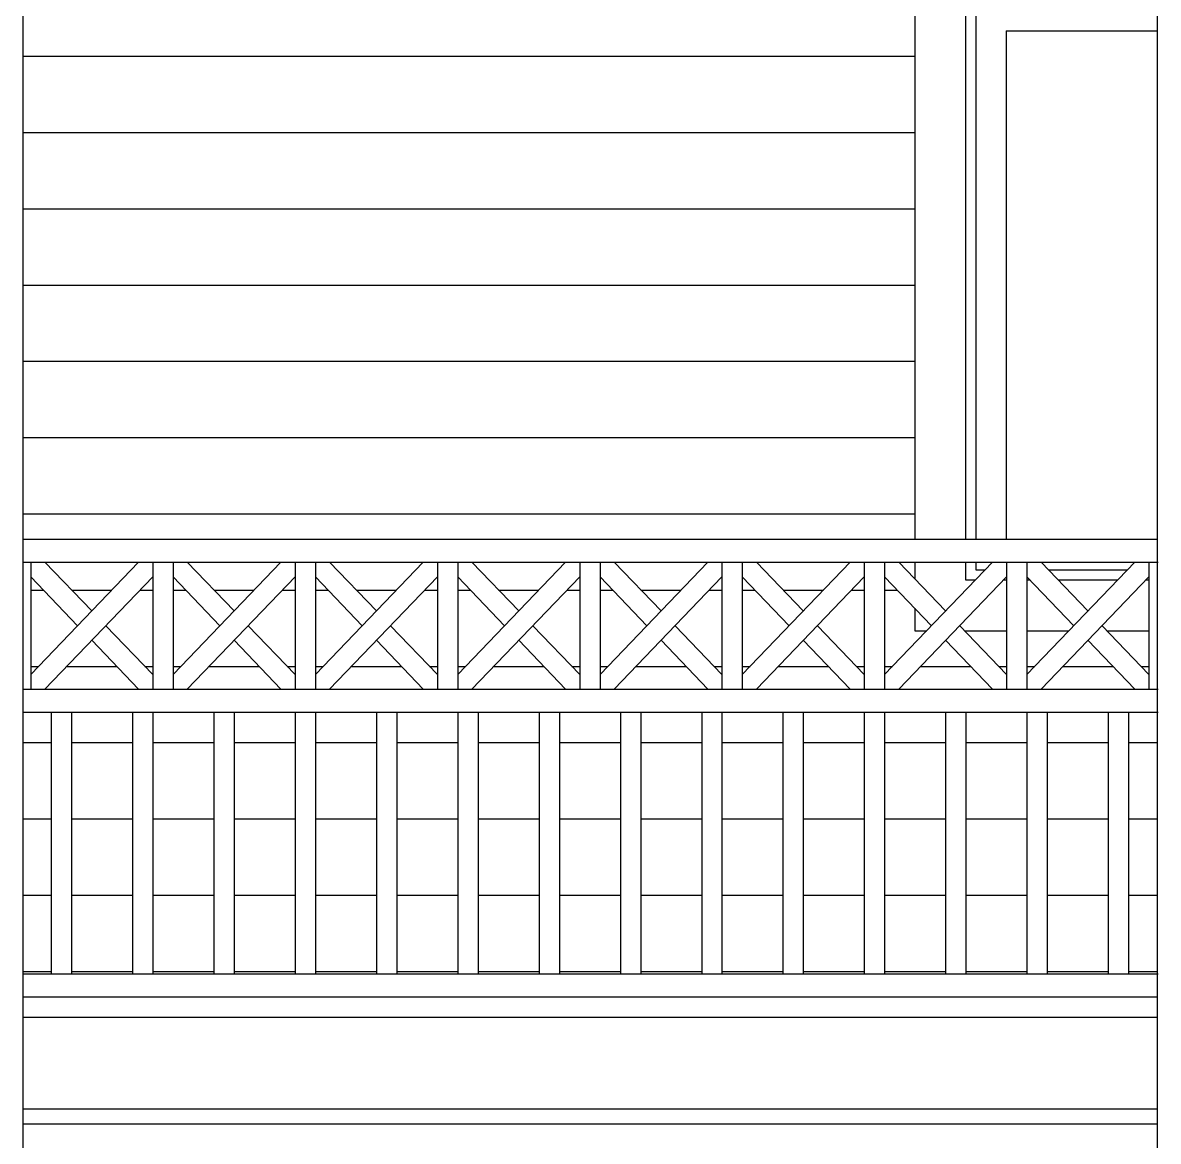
# Model space of a CAD drawing. Header units: inches. Extents: x 86794 to 87086, y 41803 to 41823.
# Drawn here: x 87030.266 to 87032.5, y 41816.78 to 41818.98 of the extents above; entities that cross this region are included whole.
import ezdxf

# ---------------------------------------------------------------- set-up
doc = ezdxf.new("R2010")
doc.units = ezdxf.units.IN
doc.header["$MEASUREMENT"] = 0

msp = doc.modelspace()

# ---------------------------------------------------------------- linework, layer by layer
at = {"ltscale": 0.006}
for p, q in [((87030.2659, 41819.0158), (87030.2659, 41814.2936)), ((87032.0209, 41819.0158), (87032.0209, 41817.9636)), ((87032.1209, 41819.0158), (87032.1209, 41817.9636)), ((87032.1409, 41819.0158), (87032.1409, 41817.9636)), ((87032.4976, 41819.0158), (87032.4976, 41814.2936)), ((87032.2009, 41818.9636), (87032.4976, 41818.9636)), ((87032.2009, 41818.9636), (87032.2009, 41817.9636)), ((87030.2659, 41818.9136), (87032.0209, 41818.9136)), ((87030.2659, 41818.7636), (87032.0209, 41818.7636)), ((87030.2659, 41818.6136), (87032.0209, 41818.6136)), ((87030.2659, 41818.4636), (87032.0209, 41818.4636)), ((87030.2659, 41818.3136), (87032.0209, 41818.3136)), ((87030.2659, 41818.1636), (87032.0209, 41818.1636)), ((87030.2659, 41818.0136), (87032.0209, 41818.0136)), ((87030.2659, 41817.9636), (87032.4976, 41817.9636)), ((87030.2659, 41817.9186), (87032.5001, 41817.9186)), ((87030.2817, 41817.9186), (87030.2817, 41817.6686)), ((87030.494, 41817.9186), (87030.2817, 41817.6975)), ((87030.3095, 41817.9186), (87030.4017, 41817.8225)), ((87030.5217, 41817.9186), (87030.5217, 41817.6686)), ((87030.5617, 41817.9186), (87030.5617, 41817.6686)), ((87030.774, 41817.9186), (87030.5617, 41817.6975)), ((87030.5895, 41817.9186), (87030.6817, 41817.8225)), ((87030.8017, 41817.9186), (87030.8017, 41817.6686)), ((87030.8417, 41817.9186), (87030.8417, 41817.6686)), ((87031.054, 41817.9186), (87030.8417, 41817.6975)), ((87030.8695, 41817.9186), (87030.9617, 41817.8225)), ((87031.0817, 41817.9186), (87031.0817, 41817.6686)), ((87031.1217, 41817.9186), (87031.1217, 41817.6686)), ((87031.334, 41817.9186), (87031.1217, 41817.6975)), ((87031.1495, 41817.9186), (87031.2417, 41817.8225)), ((87031.3617, 41817.9186), (87031.3617, 41817.6686)), ((87031.4017, 41817.9186), (87031.4017, 41817.6686)), ((87031.614, 41817.9186), (87031.4017, 41817.6975)), ((87031.4295, 41817.9186), (87031.5217, 41817.8225)), ((87031.6417, 41817.9186), (87031.6417, 41817.6686)), ((87031.6817, 41817.9186), (87031.6817, 41817.6686)), ((87031.894, 41817.9186), (87031.6817, 41817.6975)), ((87031.7095, 41817.9186), (87031.8017, 41817.8225)), ((87031.9217, 41817.9186), (87031.9217, 41817.6686)), ((87031.9617, 41817.9186), (87031.9617, 41817.6686)), ((87032.174, 41817.9186), (87031.9617, 41817.6975)), ((87031.9895, 41817.9186), (87032.0817, 41817.8225)), ((87032.0209, 41817.9186), (87032.0209, 41817.8859)), ((87032.1209, 41817.9186), (87032.1209, 41817.8836)), ((87032.1409, 41817.9186), (87032.1409, 41817.9036)), ((87032.1409, 41817.9036), (87032.1596, 41817.9036)), ((87032.2017, 41817.9186), (87032.2017, 41817.6686)), ((87032.2417, 41817.9186), (87032.2417, 41817.6686)), ((87032.454, 41817.9186), (87032.2417, 41817.6975)), ((87032.2695, 41817.9186), (87032.3617, 41817.8225)), ((87032.2839, 41817.9036), (87032.4396, 41817.9036)), ((87032.4817, 41817.9186), (87032.4817, 41817.6686)), ((87030.2817, 41817.8898), (87030.374, 41817.7936)), ((87030.5217, 41817.8898), (87030.3095, 41817.6686)), ((87030.5617, 41817.8898), (87030.654, 41817.7936)), ((87030.8017, 41817.8898), (87030.5895, 41817.6686)), ((87030.8417, 41817.8898), (87030.934, 41817.7936)), ((87031.0817, 41817.8898), (87030.8695, 41817.6686)), ((87031.1217, 41817.8898), (87031.214, 41817.7936)), ((87031.3617, 41817.8898), (87031.1495, 41817.6686)), ((87031.4017, 41817.8898), (87031.494, 41817.7936)), ((87031.6417, 41817.8898), (87031.4295, 41817.6686)), ((87031.6817, 41817.8898), (87031.774, 41817.7936)), ((87031.9217, 41817.8898), (87031.7095, 41817.6686)), ((87031.9617, 41817.8898), (87032.054, 41817.7936)), ((87032.2017, 41817.8898), (87031.9895, 41817.6686)), ((87032.1209, 41817.8836), (87032.1404, 41817.8836)), ((87032.1959, 41817.8836), (87032.2017, 41817.8836)), ((87032.2417, 41817.8898), (87032.334, 41817.7936)), ((87032.2417, 41817.8836), (87032.2476, 41817.8836)), ((87032.4817, 41817.8898), (87032.2695, 41817.6686)), ((87032.3031, 41817.8836), (87032.4204, 41817.8836)), ((87032.4759, 41817.8836), (87032.4817, 41817.8836)), ((87030.2817, 41817.8636), (87030.3068, 41817.8636)), ((87030.3623, 41817.8636), (87030.4412, 41817.8636)), ((87030.4967, 41817.8636), (87030.5217, 41817.8636)), ((87030.5617, 41817.8636), (87030.5868, 41817.8636)), ((87030.6423, 41817.8636), (87030.7212, 41817.8636)), ((87030.7767, 41817.8636), (87030.8017, 41817.8636)), ((87030.8417, 41817.8636), (87030.8668, 41817.8636)), ((87030.9223, 41817.8636), (87031.0012, 41817.8636)), ((87031.0567, 41817.8636), (87031.0817, 41817.8636)), ((87031.1217, 41817.8636), (87031.1468, 41817.8636)), ((87031.2023, 41817.8636), (87031.2812, 41817.8636)), ((87031.3367, 41817.8636), (87031.3617, 41817.8636)), ((87031.4017, 41817.8636), (87031.4268, 41817.8636)), ((87031.4823, 41817.8636), (87031.5612, 41817.8636)), ((87031.6167, 41817.8636), (87031.6417, 41817.8636)), ((87031.6817, 41817.8636), (87031.7068, 41817.8636)), ((87031.7623, 41817.8636), (87031.8412, 41817.8636)), ((87031.8967, 41817.8636), (87031.9217, 41817.8636)), ((87031.9617, 41817.8636), (87031.9868, 41817.8636)), ((87032.0209, 41817.8281), (87032.0209, 41817.7836)), ((87030.4295, 41817.7936), (87030.5217, 41817.6975)), ((87030.7095, 41817.7936), (87030.8017, 41817.6975)), ((87030.9895, 41817.7936), (87031.0817, 41817.6975)), ((87031.2695, 41817.7936), (87031.3617, 41817.6975)), ((87031.5495, 41817.7936), (87031.6417, 41817.6975)), ((87031.8295, 41817.7936), (87031.9217, 41817.6975)), ((87032.1095, 41817.7936), (87032.2017, 41817.6975)), ((87032.3895, 41817.7936), (87032.4817, 41817.6975)), ((87032.0209, 41817.7836), (87032.0444, 41817.7836)), ((87032.1191, 41817.7836), (87032.2017, 41817.7836)), ((87032.2417, 41817.7836), (87032.3244, 41817.7836)), ((87032.3991, 41817.7836), (87032.4817, 41817.7836)), ((87030.4017, 41817.7648), (87030.494, 41817.6686)), ((87030.6817, 41817.7648), (87030.774, 41817.6686)), ((87030.9617, 41817.7648), (87031.054, 41817.6686)), ((87031.2417, 41817.7648), (87031.334, 41817.6686)), ((87031.5217, 41817.7648), (87031.614, 41817.6686)), ((87031.8017, 41817.7648), (87031.894, 41817.6686)), ((87032.0817, 41817.7648), (87032.174, 41817.6686)), ((87032.3617, 41817.7648), (87032.454, 41817.6686)), ((87030.2817, 41817.7136), (87030.2972, 41817.7136)), ((87030.3527, 41817.7136), (87030.4508, 41817.7136)), ((87030.5063, 41817.7136), (87030.5217, 41817.7136)), ((87030.5617, 41817.7136), (87030.5772, 41817.7136)), ((87030.6327, 41817.7136), (87030.7308, 41817.7136)), ((87030.7863, 41817.7136), (87030.8017, 41817.7136)), ((87030.8417, 41817.7136), (87030.8572, 41817.7136)), ((87030.9127, 41817.7136), (87031.0108, 41817.7136)), ((87031.0663, 41817.7136), (87031.0817, 41817.7136)), ((87031.1217, 41817.7136), (87031.1372, 41817.7136)), ((87031.1927, 41817.7136), (87031.2908, 41817.7136)), ((87031.3463, 41817.7136), (87031.3617, 41817.7136)), ((87031.4017, 41817.7136), (87031.4172, 41817.7136)), ((87031.4727, 41817.7136), (87031.5708, 41817.7136)), ((87031.6263, 41817.7136), (87031.6417, 41817.7136)), ((87031.6817, 41817.7136), (87031.6972, 41817.7136)), ((87031.7527, 41817.7136), (87031.8508, 41817.7136)), ((87031.9063, 41817.7136), (87031.9217, 41817.7136)), ((87031.9617, 41817.7136), (87031.9772, 41817.7136)), ((87032.0327, 41817.7136), (87032.1308, 41817.7136)), ((87032.1863, 41817.7136), (87032.2017, 41817.7136)), ((87032.2417, 41817.7136), (87032.2572, 41817.7136)), ((87032.3127, 41817.7136), (87032.4108, 41817.7136)), ((87032.4663, 41817.7136), (87032.4817, 41817.7136)), ((87030.2659, 41817.6686), (87032.5001, 41817.6686)), ((87030.2659, 41817.6236), (87032.5001, 41817.6236)), ((87030.3217, 41817.6236), (87030.3217, 41817.1086)), ((87030.3617, 41817.6236), (87030.3617, 41817.1086)), ((87030.4817, 41817.6236), (87030.4817, 41817.1086)), ((87030.5217, 41817.6236), (87030.5217, 41817.1086)), ((87030.6417, 41817.6236), (87030.6417, 41817.1086)), ((87030.6817, 41817.6236), (87030.6817, 41817.1086)), ((87030.8017, 41817.6236), (87030.8017, 41817.1086)), ((87030.8417, 41817.6236), (87030.8417, 41817.1086)), ((87030.9617, 41817.6236), (87030.9617, 41817.1086)), ((87031.0017, 41817.6236), (87031.0017, 41817.1086)), ((87031.1217, 41817.6236), (87031.1217, 41817.1086)), ((87031.1617, 41817.6236), (87031.1617, 41817.1086)), ((87031.2817, 41817.6236), (87031.2817, 41817.1086)), ((87031.3217, 41817.6236), (87031.3217, 41817.1086)), ((87031.4417, 41817.6236), (87031.4417, 41817.1086)), ((87031.4817, 41817.6236), (87031.4817, 41817.1086)), ((87031.6017, 41817.6236), (87031.6017, 41817.1086)), ((87031.6417, 41817.6236), (87031.6417, 41817.1086)), ((87031.7617, 41817.6236), (87031.7617, 41817.1086)), ((87031.8017, 41817.6236), (87031.8017, 41817.1086)), ((87031.9217, 41817.6236), (87031.9217, 41817.1086)), ((87031.9617, 41817.6236), (87031.9617, 41817.1086)), ((87032.0817, 41817.6236), (87032.0817, 41817.1086)), ((87032.1217, 41817.6236), (87032.1217, 41817.1086)), ((87032.2417, 41817.6236), (87032.2417, 41817.1086)), ((87032.2817, 41817.6236), (87032.2817, 41817.1086)), ((87032.4017, 41817.6236), (87032.4017, 41817.1086)), ((87032.4417, 41817.6236), (87032.4417, 41817.1086)), ((87030.2659, 41817.5636), (87030.3217, 41817.5636)), ((87030.3617, 41817.5636), (87030.4817, 41817.5636)), ((87030.5217, 41817.5636), (87030.6417, 41817.5636)), ((87030.6817, 41817.5636), (87030.8017, 41817.5636)), ((87030.8417, 41817.5636), (87030.9617, 41817.5636)), ((87031.0017, 41817.5636), (87031.1217, 41817.5636)), ((87031.1617, 41817.5636), (87031.2817, 41817.5636)), ((87031.3217, 41817.5636), (87031.4417, 41817.5636)), ((87031.4817, 41817.5636), (87031.6017, 41817.5636)), ((87031.6417, 41817.5636), (87031.7617, 41817.5636)), ((87031.8017, 41817.5636), (87031.9217, 41817.5636)), ((87031.9617, 41817.5636), (87032.0817, 41817.5636)), ((87032.1217, 41817.5636), (87032.2417, 41817.5636)), ((87032.2817, 41817.5636), (87032.4017, 41817.5636)), ((87032.4417, 41817.5636), (87032.4976, 41817.5636)), ((87030.2659, 41817.4136), (87030.3217, 41817.4136)), ((87030.3617, 41817.4136), (87030.4817, 41817.4136)), ((87030.5217, 41817.4136), (87030.6417, 41817.4136)), ((87030.6817, 41817.4136), (87030.8017, 41817.4136)), ((87030.8417, 41817.4136), (87030.9617, 41817.4136)), ((87031.0017, 41817.4136), (87031.1217, 41817.4136)), ((87031.1617, 41817.4136), (87031.2817, 41817.4136)), ((87031.3217, 41817.4136), (87031.4417, 41817.4136)), ((87031.4817, 41817.4136), (87031.6017, 41817.4136)), ((87031.6417, 41817.4136), (87031.7617, 41817.4136)), ((87031.8017, 41817.4136), (87031.9217, 41817.4136)), ((87031.9617, 41817.4136), (87032.0817, 41817.4136)), ((87032.1217, 41817.4136), (87032.2417, 41817.4136)), ((87032.2817, 41817.4136), (87032.4017, 41817.4136)), ((87032.4417, 41817.4136), (87032.4976, 41817.4136)), ((87030.2659, 41817.2636), (87030.3217, 41817.2636)), ((87030.3617, 41817.2636), (87030.4817, 41817.2636)), ((87030.5217, 41817.2636), (87030.6417, 41817.2636)), ((87030.6817, 41817.2636), (87030.8017, 41817.2636)), ((87030.8417, 41817.2636), (87030.9617, 41817.2636)), ((87031.0017, 41817.2636), (87031.1217, 41817.2636)), ((87031.1617, 41817.2636), (87031.2817, 41817.2636)), ((87031.3217, 41817.2636), (87031.4417, 41817.2636)), ((87031.4817, 41817.2636), (87031.6017, 41817.2636)), ((87031.6417, 41817.2636), (87031.7617, 41817.2636)), ((87031.8017, 41817.2636), (87031.9217, 41817.2636)), ((87031.9617, 41817.2636), (87032.0817, 41817.2636)), ((87032.1217, 41817.2636), (87032.2417, 41817.2636)), ((87032.2817, 41817.2636), (87032.4017, 41817.2636)), ((87032.4417, 41817.2636), (87032.4976, 41817.2636)), ((87030.2659, 41817.1136), (87030.3217, 41817.1136)), ((87030.2659, 41817.1086), (87032.5001, 41817.1086)), ((87030.3617, 41817.1136), (87030.4817, 41817.1136)), ((87030.5217, 41817.1136), (87030.6417, 41817.1136)), ((87030.6817, 41817.1136), (87030.8017, 41817.1136)), ((87030.8417, 41817.1136), (87030.9617, 41817.1136)), ((87031.0017, 41817.1136), (87031.1217, 41817.1136)), ((87031.1617, 41817.1136), (87031.2817, 41817.1136)), ((87031.3217, 41817.1136), (87031.4417, 41817.1136)), ((87031.4817, 41817.1136), (87031.6017, 41817.1136)), ((87031.6417, 41817.1136), (87031.7617, 41817.1136)), ((87031.8017, 41817.1136), (87031.9217, 41817.1136)), ((87031.9617, 41817.1136), (87032.0817, 41817.1136)), ((87032.1217, 41817.1136), (87032.2417, 41817.1136)), ((87032.2817, 41817.1136), (87032.4017, 41817.1136)), ((87032.4417, 41817.1136), (87032.4976, 41817.1136)), ((87030.2659, 41817.0636), (87032.4976, 41817.0636)), ((87030.2659, 41817.0636), (87032.4976, 41817.0636)), ((87030.2659, 41817.0236), (87032.4976, 41817.0236)), ((87030.2659, 41816.8436), (87032.4976, 41816.8436)), ((87030.2659, 41816.8136), (87032.4976, 41816.8136))]:
    msp.add_line(p, q, dxfattribs=at)

doc.saveas('drawing.dxf')
